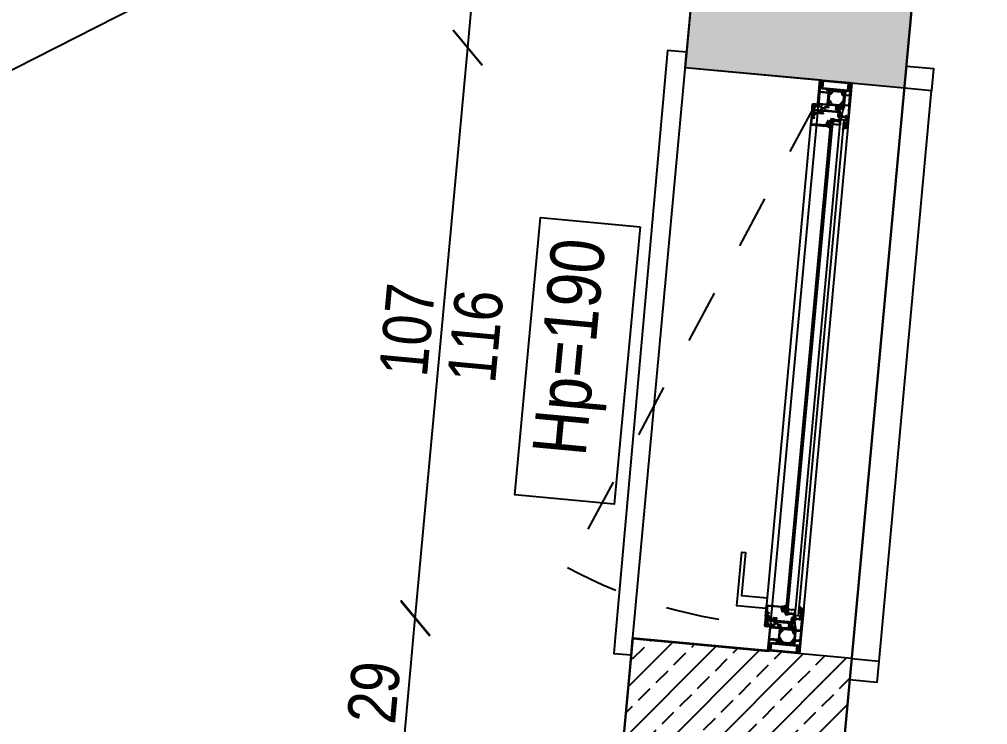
# Model space of a CAD drawing. Header units: metres. Extents: x 493 to 630, y -132 to -15.
# Drawn here: x 566.269 to 568.077, y -36.973 to -35.657 of the extents above; entities that cross this region are included whole.
import ezdxf

# ---------------------------------------------------------------- set-up
doc = ezdxf.new("R2010")
doc.units = ezdxf.units.M
doc.header["$MEASUREMENT"] = 0
doc.header["$PDMODE"] = 3
doc.linetypes.add('HIDDEN2', pattern=[0.1875, 0.125, -0.0625])
for name, color, linetype in [('a_caramida', 2, 'Continuous'), ('a_cote_50', 9, 'Continuous'), ('a_gipscarton', 41, 'Continuous'), ('a_pereti_hasuri', 253, 'Continuous'), ('a_punctat', 40, 'HIDDEN2'), ('a_sticla', 4, 'Continuous'), ('a_tamplarie_ferestre', 6, 'Continuous'), ('a_text', 7, 'Continuous'), ('a_vederi', 74, 'Continuous'), ('a_vederi subtiri', 124, 'Continuous')]:
    doc.layers.add(name, color=color, linetype=linetype)
doc.layers.add('a_suprafete', color=7, linetype='Continuous', plot=False)
doc.styles.get("Standard").update_dxf_attribs({"font": 'ARIALN.TTF'})
doc.dimstyles.new('50 cote', dxfattribs={"dimtxt": 0.09, "dimasz": 0.06, "dimexe": 0, "dimexo": 0, "dimgap": 0.018, "dimtad": 1, "dimdec": 1, "dimlfac": 100, "dimrnd": 0.5, "dimdsep": 46, "dimtxsty": 'Standard', "dimblk": 'OBLIQUE', "dimcen": 0.00045, "dimclrd": 256, "dimclrt": 4, "dimadec": 1, "dimazin": 0, "dimtfac": 1, "dimtdec": 1, "dimtix": 1, "dimtofl": 0, "dimtmove": 0, "dimatfit": 3, "dimldrblk": 'OBLIQUE', "dimfxl": 0, "dimtolj": 1, "dimtzin": 0, "dimarcsym": 0})
pattern_1 = [(45, (-4876.954644, 8292.469365), (-0.04419417382, 0.04419417382), []), (45, (-4876.91045, 8292.469365), (-0.04419417382, 0.04419417382), [0.03125, -0.015625])]

# ---------------------------------------------------------------- blocks, each defined once
blk = doc.blocks.new('_Oblique')
at = {"color": 0, "linetype": 'ByBlock', "lineweight": -2}
blk.add_line((-0.5, -0.5), (0.5, 0.5), dxfattribs=at)
blk = doc.blocks.new('*D893')
at = {"layer": 'a_cote_50', "lineweight": -2, "ltscale": 0.3}
blk.add_line((566.9817, -37.0637), (567.0083, -36.7746), dxfattribs=at)
at = {"layer": 'Defpoints', "color": 0, "ltscale": 0.3}
for p in [(567.0083, -36.7746), (567.4143, -36.812), (567.3877, -37.101)]:
    blk.add_point(p, dxfattribs=at)
at = {"layer": 'a_cote_50', "lineweight": -2, "ltscale": 0.3, "xscale": 0.06, "yscale": 0.06, "zscale": 0.06}
for p, rotation in [((567.0083, -36.7746), 84.74005196379207), ((566.9817, -37.0637), 264.7400519637921)]:
    blk.add_blockref('_Oblique', p, dxfattribs=dict(at, rotation=rotation))
at = {"layer": 'a_cote_50', "color": 4, "ltscale": 0.3, "insert": (566.9313, -36.9133), "char_height": 0.09, "attachment_point": 5, "rotation": 84.7401}
blk.add_mtext('\\A1;29', dxfattribs=at)
blk = doc.blocks.new('*D894')
at = {"layer": 'a_cote_50', "lineweight": -2, "ltscale": 0.3}
blk.add_line((567.0082, -36.7753), (567.1063, -35.7094), dxfattribs=at)
at = {"layer": 'Defpoints', "color": 0, "ltscale": 0.3}
for p in [(567.1063, -35.7094), (567.5123, -35.7468), (567.4128, -36.8125)]:
    blk.add_point(p, dxfattribs=at)
at = {"layer": 'a_cote_50', "lineweight": -2, "ltscale": 0.3, "xscale": 0.06, "yscale": 0.06, "zscale": 0.06}
for p, rotation in [((567.1063, -35.7094), 84.74005196379207), ((567.0082, -36.7753), 264.7400519637921)]:
    blk.add_blockref('_Oblique', p, dxfattribs=dict(at, rotation=rotation))
at = {"layer": 'a_cote_50', "color": 4, "ltscale": 0.3, "char_height": 0.09, "attachment_point": 5, "rotation": 84.7401}
for s, insert in [('\\A1;107', (566.9936, -36.2365)), ('\\A1;116', (567.121, -36.2482))]:
    blk.add_mtext(s, dxfattribs=dict(at, insert=insert))
blk = doc.blocks.new('*D895')
at = {"layer": 'a_cote_50', "lineweight": -2, "ltscale": 0.3}
blk.add_line((567.1063, -35.7094), (567.1677, -35.0424), dxfattribs=at)
at = {"layer": 'Defpoints', "color": 0, "ltscale": 0.3}
for p in [(567.1677, -35.0424), (567.5737, -35.0797), (567.5123, -35.7468)]:
    blk.add_point(p, dxfattribs=at)
at = {"layer": 'a_cote_50', "lineweight": -2, "ltscale": 0.3, "xscale": 0.06, "yscale": 0.06, "zscale": 0.06}
for p, rotation in [((567.1677, -35.0424), 84.74005196379207), ((567.1063, -35.7094), 264.7400519637921)]:
    blk.add_blockref('_Oblique', p, dxfattribs=dict(at, rotation=rotation))
at = {"layer": 'a_cote_50', "color": 4, "ltscale": 0.3, "insert": (567.0734, -35.37), "char_height": 0.09, "attachment_point": 5, "rotation": 84.7401}
blk.add_mtext('\\A1;67', dxfattribs=at)
blk = doc.blocks.new('*D896')
at = {"layer": 'a_cote_50', "lineweight": -2, "ltscale": 0.3}
blk.add_line((557.1562, -40.3779), (567.5737, -35.0797), dxfattribs=at)
at = {"layer": 'Defpoints', "color": 0, "ltscale": 0.3}
for p in [(567.5737, -35.0797), (567.5737, -35.0797), (557.1562, -40.3779)]:
    blk.add_point(p, dxfattribs=at)
at = {"layer": 'a_cote_50', "lineweight": -2, "ltscale": 0.3, "xscale": 0.06, "yscale": 0.06, "zscale": 0.06}
for p, rotation in [((567.5737, -35.0797), 26.95694537791415), ((557.1562, -40.3779), 206.9569453779142)]:
    blk.add_blockref('_Oblique', p, dxfattribs=dict(at, rotation=rotation))
at = {"layer": 'a_cote_50', "color": 4, "ltscale": 0.3, "insert": (562.336, -37.6718), "char_height": 0.09, "attachment_point": 5, "rotation": 26.9569}
blk.add_mtext('\\A1;1168.5', dxfattribs=at)
blk = doc.blocks.new('*D897')
at = {"layer": 'a_cote_50', "lineweight": -2, "ltscale": 0.3}
blk.add_line((566.8413, -39.8728), (558.8001, -33.252), dxfattribs=at)
at = {"layer": 'Defpoints', "color": 0, "ltscale": 0.3}
for p in [(558.8001, -33.252), (558.8001, -33.252), (566.8413, -39.8728)]:
    blk.add_point(p, dxfattribs=at)
at = {"layer": 'a_cote_50', "lineweight": -2, "ltscale": 0.3, "xscale": 0.06, "yscale": 0.06, "zscale": 0.06}
for p, rotation in [((558.8001, -33.252), 140.5333796663354), ((566.8413, -39.8728), 320.5333796663355)]:
    blk.add_blockref('_Oblique', p, dxfattribs=dict(at, rotation=rotation))
at = {"layer": 'a_cote_50', "color": 4, "ltscale": 0.3, "insert": (562.8613, -36.513), "char_height": 0.09, "attachment_point": 5, "rotation": 320.5334}
blk.add_mtext('\\A1;1041.5', dxfattribs=at)
blk = doc.blocks.new('nod mobil')
at = {"layer": 'a_tamplarie_ferestre'}
for p, q in [((-0.0193, 0.0683), (-0.0693, 0.0683)), ((-0.0458, 0.0495), (-0.0409, 0.0495)), ((-0.0458, 0.0475), (-0.0409, 0.0475)), ((-0.0513, 0.0175), (-0.0473, 0.0175))]:
    blk.add_line(p, q, dxfattribs=at)
at = {"layer": 'a_tamplarie_ferestre', "extrusion": (9.86076e-32, 1.5e-15, -1)}
for points in [[(0.103, 0.0683), (0.103, 0.0668)], [(0.103, 0.0683), (0.0693, 0.0683)], [(0.1025, 0.0663), (0.1015, 0.0663)], [(0.101, 0.0658), (0.101, 0.0648)], [(0.1005, 0.0643), (0.0995, 0.0643)], [(0.099, 0.0648), (0.099, 0.0655)], [(0.0983, 0.066), (0.0937, 0.0643)], [(0.0933, 0.0655), (0.0963, 0.0666)], [(0.093, 0.0648), (0.093, 0.0651)]]:
    blk.add_lwpolyline(points, dxfattribs=at)
at = {"layer": 'a_tamplarie_ferestre'}
for points in [[(-0.0876, 0.013), (-0.0876, 0.0637), (-0.103, 0.0637), (-0.103, 0.013)], [(-0.0891, 0.0145), (-0.0891, 0.062), (-0.1015, 0.062), (-0.1015, 0.0145)]]:
    blk.add_lwpolyline(points, close=True, dxfattribs=at)
at = {"layer": 'a_tamplarie_ferestre', "extrusion": (2e-16, -2.00063e-16, -1)}
for points in [[(0.081, 0.0665), (0.0963, 0.0666)], [(0.0868, 0.0558), (0.0868, 0.0573)], [(0.0868, 0.0529), (0.0868, 0.0548)], [(0.0866, 0.0551), (0.0866, 0.0556)], [(0.0863, 0.0578), (0.0805, 0.0578)], [(0.0852, 0.0557), (0.0852, 0.0529)], [(0.0852, 0.0553), (0.0852, 0.0529)], [(0.0808, 0.0558), (0.0851, 0.0558)], [(0.0812, 0.0558), (0.0847, 0.0558)], [(0.0826, 0.0507), (0.0805, 0.0543)], [(0.0817, 0.0522), (0.0803, 0.0546), (0.0803, 0.0553)], [(0.08, 0.0583), (0.08, 0.0655)], [(0.0786, 0.0662), (0.0786, 0.058)], [(0.0619, 0.0667), (0.0781, 0.0667)], [(0.0781, 0.0575), (0.0619, 0.0575)], [(0.068, 0.0558), (0.0768, 0.0558)], [(0.0645, 0.0553), (0.0645, 0.0546), (0.0631, 0.0522)], [(0.0622, 0.0507), (0.0643, 0.0543)], [(0.0597, 0.0558), (0.064, 0.0558)], [(0.0636, 0.0558), (0.0601, 0.0558)], [(0.0614, 0.058), (0.0614, 0.0662)], [(0.06, 0.0654), (0.06, 0.0582)], [(0.0596, 0.0529), (0.0596, 0.0557)], [(0.0596, 0.0553), (0.0596, 0.0529)], [(0.0595, 0.0577), (0.0585, 0.0577)], [(0.0582, 0.0556), (0.0582, 0.0551)], [(0.058, 0.0572), (0.058, 0.0558)], [(0.058, 0.0548), (0.058, 0.0529)], [(0.0868, 0.0521), (0.0868, 0.032)], [(0.0855, 0.0526), (0.0865, 0.0526)], [(0.0855, 0.0526), (0.0863, 0.0526)], [(0.0846, 0.0354), (0.0846, 0.0487)], [(0.0841, 0.0496), (0.0832, 0.0501)], [(0.0607, 0.0496), (0.0616, 0.0501)], [(0.0602, 0.0354), (0.0602, 0.0487)], [(0.0583, 0.0526), (0.0593, 0.0526)], [(0.0593, 0.0526), (0.0585, 0.0526)], [(0.058, 0.0521), (0.058, 0.0511), (0.0537, 0.0511)], [(0.058, 0.0486), (0.058, 0.0456)], [(0.0537, 0.0431), (0.058, 0.0431), (0.058, 0.032)], [(0.0539, 0.0488), (0.0547, 0.0486), (0.0547, 0.0496), (0.057, 0.0496)], [(0.057, 0.0446), (0.0547, 0.0446), (0.0547, 0.0456), (0.0539, 0.0454)], [(0.0532, 0.0506), (0.0532, 0.0498)], [(0.0532, 0.0445), (0.0532, 0.0436)], [(0.0868, 0.0293), (0.0868, 0.0312)], [(0.0868, 0.0238), (0.0868, 0.0283)], [(0.0866, 0.0286), (0.0866, 0.0291)], [(0.0865, 0.0315), (0.0855, 0.0315)], [(0.0863, 0.0315), (0.0855, 0.0315)], [(0.0853, 0.0253), (0.0853, 0.0228), (0.0858, 0.0228)], [(0.0852, 0.0312), (0.0852, 0.0284)], [(0.0852, 0.0312), (0.0852, 0.0288)], [(0.0851, 0.0283), (0.0808, 0.0283)], [(0.0847, 0.0283), (0.0812, 0.0283)], [(0.083, 0.0263), (0.0843, 0.0263)], [(0.0832, 0.0341), (0.0841, 0.0346)], [(0.0805, 0.0299), (0.0826, 0.0335)], [(0.082, 0.0183), (0.082, 0.0253)], [(0.0803, 0.0288), (0.0803, 0.0295), (0.0817, 0.0319)], [(0.0805, 0.0261), (0.0805, 0.0104)], [(0.06, 0.0266), (0.08, 0.0266)], [(0.0768, 0.0283), (0.068, 0.0283)], [(0.0631, 0.0319), (0.0645, 0.0295), (0.0645, 0.0288)], [(0.0643, 0.0299), (0.0622, 0.0335)], [(0.064, 0.0283), (0.0597, 0.0283)], [(0.0601, 0.0283), (0.0636, 0.0283)], [(0.0633, 0.0321), (0.0632, 0.0321)], [(0.0616, 0.0341), (0.0607, 0.0346)], [(0.0596, 0.0284), (0.0596, 0.0312)], [(0.0596, 0.0312), (0.0596, 0.0288)], [(0.0595, 0.0104), (0.0595, 0.0261)], [(0.0593, 0.0315), (0.0583, 0.0315)], [(0.0585, 0.0315), (0.0593, 0.0315)], [(0.0582, 0.0291), (0.0582, 0.0286)], [(0.058, 0.0312), (0.058, 0.0293)], [(0.058, 0.0253), (0.058, 0.0183)], [(0.0577, 0.028), (0.0547, 0.028), (0.0547, 0.0288), (0.0537, 0.0288)], [(0.0557, 0.0263), (0.057, 0.0263)], [(0.0542, 0.0228), (0.0547, 0.0228), (0.0547, 0.0253)], [(0.0532, 0.0283), (0.0532, 0.0238)], [(0.103, 0.0083), (0.103, 0.0117), (0.1019, 0.0128), (0.1013, 0.0128), (0.1013, 0.011)], [(0.0547, 0.0113), (0.0547, 0.0128), (0.0541, 0.0128), (0.053, 0.0117), (0.053, 0.0083), (0.103, 0.0083)], [(0.1003, 0.01), (0.083, 0.01)], [(0.082, 0.011), (0.082, 0.0173)], [(0.08, 0.0099), (0.06, 0.0099)], [(0.0582, 0.0037), (0.0576, 0.007)], [(0.058, 0.0173), (0.058, 0.0113)], [(0.0558, 0.0031), (0.0577, 0.0031)], [(0.0571, 0.0056), (0.0573, 0.0044)], [(0.0571, 0.0042), (0.0557, 0.0042)], [(0.057, 0.0103), (0.0557, 0.0103)], [(0.0529, 0.0042), (0.057, 0.0057)], [(0.0568, 0.0065), (0.0517, 0.0048)], [(0.0558, 0.0004), (0.0567, 0.0012)], [(0.0566, 0.0015), (0.0558, 0.0017)], [(0.0557, 0.0019), (0.0557, 0.003)], [(0.0552, 0.0037), (0.0552, 0.0032)], [(0.0552, 0.002), (0.0552, 0.0012)], [(0.0527, 0.0002), (0.0552, 0.0002)], [(0.0551, 0.0031), (0.0529, 0.0031)], [(0.055, 0.001), (0.053, 0.001)], [(0.0532, 0.0024), (0.0548, 0.0024)], [(0.0528, 0.0032), (0.0528, 0.004)], [(0.0528, 0.0012), (0.0528, 0.002)], [(0.0523, 0.003), (0.0523, 0.0019)], [(0.0513, 0.0031), (0.0521, 0.0031)], [(0.0521, 0.0017), (0.0513, 0.0016)], [(0.0513, 0.0012), (0.052, 0.0005)], [(0.051, 0.0038), (0.051, 0.0034)]]:
    blk.add_lwpolyline(points, dxfattribs=at)
at = {"layer": 'a_tamplarie_ferestre', "extrusion": (2e-16, -4.00063e-16, -1)}
for points in [[(0.0588, 0.0667), (0.0495, 0.0667)], [(0.0575, 0.0551), (0.0575, 0.0566)], [(0.0537, 0.0537), (0.0571, 0.0546)], [(0.0568, 0.0571), (0.043, 0.054)], [(0.0495, 0.0667), (0.0408, 0.0667), (0.0279, 0.0667)], [(0.0412, 0.0637), (0.0412, 0.0633)], [(0.0412, 0.0559), (0.0412, 0.0552)], [(0.0338, 0.0642), (0.0407, 0.0642)], [(0.0407, 0.0628), (0.0399, 0.0628)], [(0.0399, 0.0564), (0.0407, 0.0564)], [(0.0407, 0.0547), (0.0404, 0.0547)], [(0.0402, 0.0544), (0.0402, 0.054)], [(0.0394, 0.0623), (0.0394, 0.0569)], [(0.0388, 0.0518), (0.0388, 0.0546)], [(0.0387, 0.0547), (0.0344, 0.0547)], [(0.0382, 0.0547), (0.0382, 0.0623)], [(0.0377, 0.0628), (0.0334, 0.0628)], [(0.0333, 0.0667), (0.0333, 0.0647)], [(0.0319, 0.0643), (0.0319, 0.0667)], [(0.0289, 0.064), (0.0289, 0.0638)], [(0.0279, 0.0645), (0.0284, 0.0645)], [(0.0284, 0.0633), (0.0256, 0.0633)], [(0.0274, 0.0662), (0.0274, 0.065)], [(0.0251, 0.0638), (0.0251, 0.0643), (0.0261, 0.0643), (0.0261, 0.066)], [(0.0251, 0.067), (0.0211, 0.067)], [(0.0201, 0.066), (0.0201, 0.0643), (0.0211, 0.0643), (0.0211, 0.0638)], [(0.0206, 0.0633), (0.0193, 0.0633)], [(0.0188, 0.0638), (0.0188, 0.0678)], [(0.0572, 0.0478), (0.0556, 0.0492)], [(0.0556, 0.0449), (0.0572, 0.0463)], [(0.0558, 0.0479), (0.0564, 0.0473)], [(0.0564, 0.0468), (0.0558, 0.0462)], [(0.0533, 0.0478), (0.0554, 0.048)], [(0.0554, 0.046), (0.0533, 0.0462)], [(0.0551, 0.0491), (0.0549, 0.0484), (0.053, 0.0484)], [(0.053, 0.0456), (0.0549, 0.0456), (0.0551, 0.045)], [(0.0525, 0.0491), (0.053, 0.0504), (0.053, 0.0527)], [(0.053, 0.043), (0.053, 0.0444), (0.0526, 0.0448)], [(0.0521, 0.043), (0.053, 0.043)], [(0.0502, 0.0463), (0.0506, 0.0443)], [(0.0495, 0.0507), (0.0499, 0.0479)], [(0.0484, 0.0507), (0.0449, 0.0516), (0.0432, 0.052)], [(0.0458, 0.0495), (0.0483, 0.0495)], [(0.0483, 0.0475), (0.048, 0.0475)], [(0.048, 0.0247), (0.048, 0.0475)], [(0.043, 0.0504), (0.0462, 0.0496)], [(0.0458, 0.0495), (0.0458, 0.0213)], [(0.0419, 0.053), (0.0419, 0.0519)], [(0.0404, 0.0537), (0.0404, 0.0518)], [(0.0404, 0.051), (0.0404, 0.05)], [(0.0401, 0.0515), (0.0391, 0.0515)], [(0.0376, 0.0485), (0.0366, 0.049)], [(0.0363, 0.0494), (0.0341, 0.0532)], [(0.0339, 0.0542), (0.0339, 0.0535), (0.0352, 0.0511)], [(0.051, 0.0211), (0.0523, 0.0187), (0.0523, 0.018)], [(0.0521, 0.0191), (0.05, 0.0228)], [(0.0521, 0.019), (0.05, 0.0227)], [(0.0495, 0.0232), (0.0486, 0.0238)], [(0.0494, 0.0234), (0.0485, 0.0239)], [(0.0473, 0.0207), (0.0473, 0.0207)], [(0.0473, 0.0008), (0.0473, 0.0205)], [(0.0471, 0.0208), (0.0461, 0.0208)], [(0.0463, 0.0208), (0.0471, 0.0208)], [(0.0458, 0.0205), (0.0458, 0.0186)], [(0.0453, 0.0181), (0.043, 0.0181)], [(0.0425, 0.0186), (0.0425, 0.0196)], [(0.042, 0.0201), (0.0415, 0.0201)], [(0.041, 0.0196), (0.041, 0.0141)], [(0.0473, 0.0158), (0.058, 0.0158)], [(0.058, -0.0002), (0.058, 0.0028), (0.056, 0.0028)], [(0.0425, 0.0011), (0.0425, 0.0031), (0.0419, 0.0031), (0.0408, 0.002), (0.0408, -0.0014), (0.0574, -0.0014)], [(0.0555, 0.0023), (0.0555, 0.0018), (0.0565, 0.0018), (0.0565, 0.0008)], [(0.0505, 0.0008), (0.0505, 0.0018), (0.0515, 0.0018), (0.0515, 0.0023)], [(0.051, 0.0028), (0.0482, 0.0028)], [(0.049, 0.0013), (0.049, 0.0008)], [(0.0482, 0.0018), (0.0485, 0.0018)], [(0.0458, 0.0156), (0.0458, 0.0086)], [(0.0458, 0.0076), (0.0458, 0.0011)], [(0.0435, 0.0166), (0.0448, 0.0166)], [(0.0448, 0.0001), (0.0435, 0.0001)], [(0.042, 0.0131), (0.0425, 0.0131), (0.0425, 0.0156)], [(0.0555, -0.0002), (0.0515, -0.0002)]]:
    blk.add_lwpolyline(points, dxfattribs=at)
at = {"layer": 'a_tamplarie_ferestre', "extrusion": (2e-16, -3.00063e-16, -1)}
for points in [[(0.0273, 0.0597), (0.0279, 0.0607), (0.0279, 0.0627)], [(0.0276, 0.063), (0.0255, 0.063)], [(0.0263, 0.0604), (0.0266, 0.0598)], [(0.0253, 0.0598), (0.0256, 0.0604)], [(0.0252, 0.0651), (0.0241, 0.0662)], [(0.0243, 0.0604), (0.0246, 0.0598)], [(0.0245, 0.063), (0.0245, 0.0643)], [(0.0238, 0.0663), (0.0221, 0.0663)], [(0.0237, 0.0646), (0.0237, 0.0627)], [(0.0233, 0.0598), (0.0236, 0.0604)], [(0.0226, 0.0651), (0.0232, 0.0651)], [(0.0232, 0.0622), (0.0226, 0.0622)], [(0.0223, 0.0604), (0.0226, 0.0598)], [(0.0221, 0.0627), (0.0221, 0.0646)], [(0.0218, 0.0662), (0.0207, 0.0651)], [(0.0213, 0.0598), (0.0216, 0.0604)], [(0.0213, 0.0643), (0.0213, 0.063)], [(0.0205, 0.0606), (0.0205, 0.0599)], [(0.0203, 0.063), (0.0184, 0.063), (0.0184, 0.0639)], [(0.0191, 0.0603), (0.0197, 0.0609)], [(0.018, 0.0635), (0.018, 0.0625)], [(0.0149, 0.0595), (0.0173, 0.0595)], [(0.016, 0.0605), (0.0149, 0.0604)]]:
    blk.add_lwpolyline(points, dxfattribs=at)
at = {"layer": 'a_tamplarie_ferestre', "extrusion": (4e-16, -6.00063e-16, -1)}
for points in [[(0.0285, 0.0301), (0.0285, 0.0298)], [(0.0282, 0.0293), (0.0222, 0.0272)], [(0.0232, 0.0289), (0.0278, 0.0306)], [(0.0225, 0.0301), (0.0225, 0.0294)], [(0.021, 0.0306), (0.022, 0.0306)], [(0.022, 0.0271), (0.0205, 0.0271)], [(0.0205, 0.0291), (0.0205, 0.0301)], [(0.019, 0.0286), (0.02, 0.0286)], [(0.02, 0.0266), (0.02, 0.0017)], [(0.0185, -0.0009), (0.0185, 0.0281)], [(0.0445, 0.012), (0.0445, 0.0087)], [(0.0443, 0.0087), (0.044, 0.0091)], [(0.0441, 0.0139), (0.0441, 0.0127)], [(0.0437, 0.0091), (0.0407, 0.0061)], [(0.0436, 0.0117), (0.0436, 0.0139)], [(0.0374, 0.0046), (0.043, 0.0103)], [(0.0427, 0.0047), (0.0427, 0.0037)], [(0.0426, 0.0036), (0.0397, 0.0039)], [(0.041, 0.0053), (0.0422, 0.0052)], [(0.0387, 0.0026), (0.0394, 0)], [(0.0375, 0.0013), (0.037, 0.0032)], [(0.0335, 0.0006), (0.037, 0.0006)], [(0.0332, 0.0042), (0.0336, 0.0035), (0.033, 0.0035), (0.033, 0.0011)], [(0.0317, 0.0011), (0.0317, 0.0039)], [(0.0216, 0.0002), (0.0312, 0.0006)], [(0.0399, -0.0004), (0.04, -0.0004), (0.04, -0.0014), (0.019, -0.0014)]]:
    blk.add_lwpolyline(points, dxfattribs=at)
at = {"layer": 'a_tamplarie_ferestre'}
for points in [[(-0.0271, 0.0338), (-0.025, 0.0322)], [(-0.025, 0.0322), (-0.0271, 0.0338)], [(-0.0244, 0.032), (-0.0203, 0.032)], [(-0.0203, 0.032), (-0.0244, 0.032)], [(-0.0235, 0.0295), (-0.0238, 0.0295)], [(-0.0229, 0.0307), (-0.0232, 0.0297)], [(-0.0204, 0.0309), (-0.0226, 0.0309)], [(-0.0202, 0.0297), (-0.0201, 0.0306)], [(-0.0186, 0.0291), (-0.02, 0.0294)], [(-0.0193, 0.0356), (-0.0173, 0.0356)], [(-0.0178, 0.0312), (-0.0182, 0.0293)], [(-0.0173, 0.0351), (-0.0172, 0.0356)], [(-0.0172, 0.0356), (-0.0173, 0.0351)]]:
    blk.add_lwpolyline(points, dxfattribs=at)
for centre, radius, start, end in [((-0.1025, 0.0668), 0.0005, 180.0009, 269.9988), ((-0.1005, 0.0648), 0.0005, 180.0005, 269.9993), ((-0.0995, 0.0648), 0.0005, 270.0009, 359.9991), ((-0.0935, 0.0648), 0.0005, 249.9886, 0), ((-0.0935, 0.0651), 0.0005, 0, 69.9897), ((-0.0869, 0.0556), 0.000279, 358.8354, 73.5801), ((-0.0869, 0.0551), 0.000279, 286.4246, 1.1629), ((-0.0851, 0.0557), 0.00012, 90, 180), ((-0.0847, 0.0553), 0.0005, 89.9997, 180.0003), ((-0.0813, 0.0548), 0.001, 327.273, 81.8184), ((-0.081, 0.0655), 0.001, 0.0011, 89.9989), ((-0.0808, 0.0553), 0.0005, 0, 90), ((-0.0805, 0.0583), 0.0005, 269.9996, 0.0004), ((-0.0781, 0.0662), 0.0005, 90, 180), ((-0.0781, 0.058), 0.0005, 180, 270), ((-0.0768, 0.0553), 0.0005, 90, 162.253), ((-0.068, 0.0553), 0.0005, 17.747, 90), ((-0.064, 0.0553), 0.0005, 90, 180), ((-0.0619, 0.0662), 0.0005, 0, 90), ((-0.0619, 0.058), 0.0005, 270, 0), ((-0.0584, 0.0652), 0.00159, 103.7918, 171.7779), ((-0.0595, 0.0582), 0.0005, 180, 270), ((-0.0597, 0.0557), 0.00012, 0, 90), ((-0.0579, 0.0556), 0.000279, 106.4199, 181.1646), ((-0.0579, 0.0551), 0.000279, 178.8371, 253.5754), ((-0.0407, 0.0637), 0.0005, 90, 180), ((-0.0407, 0.0633), 0.0005, 180, 270), ((-0.0407, 0.0559), 0.0005, 90.0131, 179.9869), ((-0.0407, 0.0552), 0.0005, 180, 270), ((-0.0349, 0.0537), 0.001, 330.0001, 90), ((-0.0334, 0.0643), 0.0015, 270, 360), ((-0.0284, 0.064), 0.0005, 90, 180), ((-0.0284, 0.0638), 0.0005, 180, 270), ((-0.0259, 0.0603), 0.0004, 20.9654, 159.0346), ((-0.0256, 0.0638), 0.0005, 270, 0), ((-0.025, 0.063), 0.0005, 180.0566, 359.9434), ((-0.0248, 0.0643), 0.0003, 0, 99.738), ((-0.0239, 0.0603), 0.0004, 20.9654, 159.0346), ((-0.0232, 0.0646), 0.0005, 90.0196, 179.9804), ((-0.0232, 0.0627), 0.0005, 179.9997, 270.0003), ((-0.0226, 0.0646), 0.0005, 0.0205, 89.9795), ((-0.0226, 0.0627), 0.0005, 270.0163, 359.9837), ((-0.0219, 0.0603), 0.0004, 20.9654, 159.0346), ((-0.021, 0.0643), 0.0003, 80.2604, 180), ((-0.0208, 0.063), 0.0005, 180.0566, 359.9434), ((-0.0206, 0.0638), 0.0005, 180, 270), ((-0.02, 0.0606), 0.0005, 42.0379, 179.9422), ((-0.0193, 0.0678), 0.0005, 0, 90), ((-0.0193, 0.0638), 0.0005, 270, 0), ((-0.0157, 0.0627), 0.00225, 184.5989, 263.2783), ((-0.0863, 0.0521), 0.0005, 89.9997, 180.0003), ((-0.0839, 0.0514), 0.0015, 297.9943, 330), ((-0.0612, 0.0487), 0.001, 0.0025, 60.6961), ((-0.0593, 0.0529), 0.0003, 180.0025, 270.0025), ((-0.057, 0.0486), 0.001, 89.9981, 180.0015), ((-0.057, 0.0456), 0.001, 180.0067, 269.9937), ((-0.0562, 0.047), 0.000348, 134.7272, 225.2728), ((-0.0555, 0.0475), 0.0005, 84.8936, 135.0494), ((-0.0555, 0.0465), 0.0005, 224.9506, 275.1059), ((-0.054, 0.0527), 0.001, 0.0008, 74.9983), ((-0.0533, 0.047), 0.0008, 270, 90), ((-0.053, 0.0489), 0.0005, 269.9991, 22.5011), ((-0.053, 0.0451), 0.0005, 314.9997, 90.0007), ((-0.0495, 0.047), 0.000971, 114.0059, 225.9941), ((-0.0485, 0.0505), 0.001, 75.0011, 169.9977), ((-0.0483, 0.0485), 0.001, 90, 270), ((-0.0432, 0.0524), 0.000372, 278.7538, 96.3352), ((-0.0405, 0.052), 0.00452, 264.999, 309.1968), ((-0.0401, 0.0518), 0.0003, 180, 270), ((-0.0399, 0.051), 0.0005, 90, 180.0027), ((-0.0391, 0.0518), 0.0003, 270, 0), ((-0.0371, 0.0499), 0.001, 298.2866, 330.0001), ((-0.0863, 0.032), 0.0005, 179.9997, 270.0003), ((-0.0869, 0.0291), 0.000279, 358.8371, 73.5754), ((-0.0869, 0.0286), 0.000279, 286.4199, 1.1646), ((-0.0843, 0.0253), 0.001, 90.0012, 179.9989), ((-0.0847, 0.0288), 0.000505, 180.567, 270.5676), ((-0.0851, 0.0284), 0.00012, 180, 270.0001), ((-0.0839, 0.0328), 0.0015, 30, 62.0057), ((-0.083, 0.0253), 0.001, 359.9982, 90.0018), ((-0.0825, 0.0178), 0.000725, 316.3959, 43.6041), ((-0.0813, 0.0293), 0.001, 278.1816, 32.727), ((-0.0808, 0.0288), 0.0005, 269.9985, 0.0006), ((-0.08, 0.0261), 0.0005, 90.0003, 179.9997), ((-0.0768, 0.0288), 0.0005, 196.9544, 270), ((-0.068, 0.0288), 0.0005, 270, 342.7104), ((-0.064, 0.0288), 0.0005, 179.9994, 270.0015), ((-0.0612, 0.0354), 0.001, 299.3088, 0.0025), ((-0.06, 0.0261), 0.0005, 0.0003, 89.9997), ((-0.0597, 0.0284), 0.00012, 269.9999, 0), ((-0.0593, 0.0312), 0.0003, 90.0025, 180.0025), ((-0.0579, 0.0291), 0.000279, 106.4246, 181.1629), ((-0.0579, 0.0286), 0.000279, 178.8354, 253.5801), ((-0.0575, 0.0178), 0.000725, 136.3884, 223.6116), ((-0.0577, 0.0283), 0.0003, 180.0256, 269.9709), ((-0.057, 0.0253), 0.001, 90.0034, 179.9966), ((-0.0557, 0.0253), 0.001, 0.005, 89.995), ((-0.049, 0.0247), 0.001, 299.3064, 0), ((-0.0453, 0.0186), 0.0005, 180.0108, 269.9892), ((-0.043, 0.0186), 0.0005, 270.004, 359.9956), ((-0.0307, 0.0289), 0.0061, 53.6968, 86.6025), ((-0.0372, 0.0196), 0.0163, 43.5511, 63.2606), ((-0.028, 0.0301), 0.0005, 69.9886, 180), ((-0.028, 0.0298), 0.0005, 180, 249.9897), ((-0.0244, 0.033), 0.001, 232.9845, 270), ((-0.0237, 0.0332), 0.000476, 218.5685, 342.0839), ((-0.0226, 0.0306), 0.0003, 90, 160.0002), ((-0.022, 0.0301), 0.0005, 90.0009, 179.9991), ((-0.022, 0.0276), 0.0005, 249.9897, 270), ((-0.021, 0.0301), 0.0005, 0.0005, 89.9993), ((-0.0204, 0.0306), 0.0003, 352.7923, 90), ((-0.0203, 0.033), 0.001, 270, 338.6035), ((-0.0159, 0.0307), 0.004, 117.7203, 150.6713), ((-0.019, 0.0281), 0.0005, 0.0009, 89.9988), ((-0.0183, 0.0351), 0.001, 297.7203, 357.275), ((-0.0128, 0.0301), 0.00508, 136.4413, 167.1481), ((-0.1003, 0.011), 0.001, 180.0032, 269.9967), ((-0.083, 0.011), 0.001, 270.0003, 359.9997), ((-0.08, 0.0104), 0.0005, 180.0003, 269.9997), ((-0.06, 0.0104), 0.0005, 270.0003, 359.9997), ((-0.057, 0.0113), 0.001, 180.0027, 269.9969), ((-0.0571, 0.0044), 0.0002, 178.1351, 270.001), ((-0.057, 0.0056), 0.0001, 69.6878, 169.6777), ((-0.0562, 0.0066), 0.000686, 53.8588, 179.5157), ((-0.0567, 0.0066), 0.00015, 172.504, 250.9838), ((-0.0555, 0.0008), 0.001, 179.9939, 270.0061), ((-0.0558, 0.003), 0.00015, 359.9961, 90.0039), ((-0.0559, 0.0019), 0.0002, 285.0029, 359.9972), ((-0.0557, 0.0113), 0.001, 270.005, 359.9946), ((-0.0551, 0.0032), 0.0001, 179.9919, 270.0087), ((-0.0548, 0.002), 0.0004, 89.9996, 180.001), ((-0.055, 0.0012), 0.0002, 179.9998, 270.0002), ((-0.0532, 0.002), 0.0004, 0.0013, 89.998), ((-0.053, 0.0012), 0.0002, 269.9987, 0.0005), ((-0.053, 0.004), 0.0002, 0.0024, 74.3114), ((-0.0529, 0.0032), 0.0001, 270.0015, 359.9985), ((-0.0521, 0.003), 0.00015, 89.9951, 180.0049), ((-0.0521, 0.0019), 0.0002, 180.0026, 254.9977), ((-0.0515, 0.0008), 0.001, 269.993, 0.0053), ((-0.0485, 0.0013), 0.0005, 90.0143, 179.9857), ((-0.0485, 0.0008), 0.0005, 179.9847, 270.0118), ((-0.0453, 0.0081), 0.000725, 136.3959, 223.6041), ((-0.0448, 0.0156), 0.001, 90.011, 179.9907), ((-0.0448, 0.0011), 0.001, 179.9946, 270.0071), ((-0.0442, 0.012), 0.000319, 120.7538, 181.0363), ((-0.0444, 0.0087), 0.0001, 180, 317.856), ((-0.0438, 0.0139), 0.00025, 356.4446, 183.5554), ((-0.0435, 0.0156), 0.001, 0.0097, 89.9903), ((-0.0435, 0.0011), 0.001, 269.991, 0.009), ((-0.0422, 0.0047), 0.0005, 94.9998, 179.9998), ((-0.0426, 0.0037), 0.0001, 180, 275.0534), ((-0.0384, 0.0036), 0.0015, 345.0002, 45.0008), ((-0.0325, 0.0038), 0.000809, 8.8194, 154.9031), ((-0.0399, 0.0001), 0.000477, 267.8307, 347.1724), ((-0.019, -0.0009), 0.0005, 270.0003, 359.9998)]:
    blk.add_arc(centre, radius, start, end, dxfattribs=at)
at = {"layer": 'a_tamplarie_ferestre', "extrusion": (9.86076e-32, 1.5e-15, -1)}
for centre, start, end in [((0.1015, 0.0658), 89.9998, 180.0002), ((0.0985, 0.0655), 0.0428, 109.9384)]:
    blk.add_arc(centre, 0.0005, start, end, dxfattribs=at)
at = {"layer": 'a_tamplarie_ferestre', "extrusion": (2e-16, -2.00063e-16, -1)}
for centre, radius, start, end in [((0.0863, 0.0573), 0.0005, 359.9984, 90.0016), ((0.082, 0.057), 0.005, 197.747, 264.3774), ((0.0628, 0.057), 0.005, 275.6226, 342.253), ((0.0634, 0.0548), 0.001, 327.2705, 81.8159), ((0.0601, 0.0553), 0.0005, 89.9972, 179.9978), ((0.0585, 0.0572), 0.0005, 90, 180), ((0.0865, 0.0529), 0.0003, 270, 0), ((0.0855, 0.0529), 0.0003, 180, 270), ((0.0855, 0.0529), 0.0003, 180, 270), ((0.0836, 0.0487), 0.001, 0, 60.0001), ((0.0816, 0.0522), 0.000138, 264.3774, 30), ((0.0632, 0.0522), 0.000138, 150, 275.6226), ((0.0609, 0.0514), 0.0015, 297.9918, 329.9975), ((0.0593, 0.0529), 0.0003, 270, 0), ((0.0585, 0.0521), 0.0005, 89.9975, 179.9975), ((0.0583, 0.0529), 0.0003, 180, 270), ((0.0542, 0.0498), 0.001, 180.0452, 254.9372), ((0.0542, 0.0445), 0.001, 105.0511, 179.9648), ((0.0537, 0.0506), 0.0005, 90.0025, 179.9966), ((0.0537, 0.0436), 0.0005, 180.0026, 269.9983), ((0.0865, 0.0312), 0.0003, 0, 90), ((0.0858, 0.0238), 0.001, 270.002, 359.998), ((0.0855, 0.0312), 0.0003, 90, 180), ((0.0855, 0.0312), 0.0003, 90, 180), ((0.0836, 0.0354), 0.001, 299.9999, 360), ((0.0816, 0.032), 0.000137, 330.0001, 94.3397), ((0.0819, 0.0273), 0.00488, 94.3397, 163.0456), ((0.0629, 0.0272), 0.00492, 17.2896, 85.2632), ((0.0634, 0.0293), 0.001, 278.1791, 32.7245), ((0.0632, 0.032), 0.000139, 93.3868, 204.0603), ((0.0609, 0.0328), 0.0015, 29.9975, 62.0033), ((0.0601, 0.0288), 0.0005, 179.9972, 269.9978), ((0.0593, 0.0312), 0.0003, 0, 90), ((0.0585, 0.032), 0.0005, 179.9975, 269.9975), ((0.0583, 0.0312), 0.0003, 90, 180), ((0.0542, 0.0238), 0.001, 180.005, 269.995), ((0.0537, 0.0283), 0.0005, 89.9965, 180.0026), ((0.0577, 0.0036), 0.0005, 269.9998, 9.9336), ((0.0562, 0.0066), 0.0015, 15.7069, 125.0876), ((0.0566, 0.0013), 0.0002, 310.0023, 74.9985), ((0.0556, 0.0075), 0.0004, 125.088, 305.088), ((0.0552, 0.0012), 0.001, 270, 307.8278), ((0.0557, 0.0037), 0.000498, 89.7452, 180.1926), ((0.0527, 0.0012), 0.001, 226.8814, 270), ((0.052, 0.0038), 0.001, 104.959, 180.0005), ((0.0513, 0.0034), 0.0003, 180.004, 269.9968), ((0.0514, 0.0014), 0.0002, 104.9898, 225.0075)]:
    blk.add_arc(centre, radius, start, end, dxfattribs=at)
at = {"layer": 'a_tamplarie_ferestre', "extrusion": (2e-16, -4.00063e-16, -1)}
for centre, radius, start, end in [((0.057, 0.0566), 0.0005, 0.0019, 112.4977), ((0.057, 0.0551), 0.0005, 284.9999, 0), ((0.0404, 0.0544), 0.000279, 106.4199, 181.1646), ((0.0399, 0.0623), 0.0005, 90, 180), ((0.0399, 0.0569), 0.0005, 179.9714, 270.0286), ((0.0387, 0.0546), 0.00012, 0, 90), ((0.0377, 0.0623), 0.0005, 359.9737, 90.0193), ((0.0344, 0.0542), 0.0005, 90, 180), ((0.0338, 0.0647), 0.0005, 180, 270), ((0.0279, 0.0662), 0.0005, 90, 180), ((0.0279, 0.065), 0.0005, 180, 270), ((0.0251, 0.066), 0.001, 0, 90), ((0.0211, 0.066), 0.001, 90, 180), ((0.0565, 0.047), 0.001, 310.9097, 49.0903), ((0.0554, 0.049), 0.0003, 48.3541, 164.9994), ((0.0554, 0.0451), 0.0003, 195.0097, 311.6393), ((0.0521, 0.0445), 0.0015, 190.0009, 269.9989), ((0.0483, 0.0504), 0.0003, 304.8295, 67.5001), ((0.0467, 0.0526), 0.003, 260.6566, 304.8295), ((0.0481, 0.0614), 0.00989, 240.6425, 270.5846), ((0.0434, 0.0526), 0.0015, 102.5014, 162.4995), ((0.0434, 0.0518), 0.0015, 177.5003, 257.4998), ((0.0409, 0.05), 0.0005, 179.9973, 270), ((0.0404, 0.054), 0.000279, 178.8371, 253.5754), ((0.0513, 0.0185), 0.001, 270, 30), ((0.0511, 0.0212), 0.000138, 115.1578, 210), ((0.0487, 0.0221), 0.0015, 30, 60.6936), ((0.0487, 0.0219), 0.0015, 30, 60.6936), ((0.0463, 0.0213), 0.0005, 180, 270), ((0.0461, 0.0205), 0.0003, 90, 180), ((0.042, 0.0196), 0.0005, 0.0026, 89.9974), ((0.0415, 0.0196), 0.0005, 89.9968, 180.001), ((0.056, 0.0023), 0.0005, 90.0151, 179.9884), ((0.051, 0.0023), 0.0005, 0.0131, 89.9869), ((0.0482, 0.0023), 0.0005, 90, 270), ((0.042, 0.0141), 0.001, 179.9847, 270.0118), ((0.0565, -0.0002), 0.0015, 306.8437, 0.0038)]:
    blk.add_arc(centre, radius, start, end, dxfattribs=at)
at = {"layer": 'a_tamplarie_ferestre', "extrusion": (2e-16, -3.00063e-16, -1)}
for centre, radius, start, end in [((0.0276, 0.0627), 0.000299, 359.7696, 90.2304), ((0.0269, 0.0599), 0.0004, 200.9654, 326.8252), ((0.0249, 0.0649), 0.0003, 260.262, 44.8887), ((0.0249, 0.0599), 0.0004, 200.9654, 339.0346), ((0.0238, 0.0658), 0.0005, 45.0001, 90), ((0.0229, 0.0599), 0.0004, 200.9654, 339.0346), ((0.0221, 0.0658), 0.0005, 90, 134.9999), ((0.0209, 0.0599), 0.0004, 180, 339.0346), ((0.0209, 0.0649), 0.0003, 135.1096, 279.7396), ((0.0173, 0.0619), 0.0024, 270, 317.3265), ((0.0184, 0.0635), 0.000399, 89.9047, 180.0953), ((0.0149, 0.0599), 0.000426, 89.1272, 269.7963)]:
    blk.add_arc(centre, radius, start, end, dxfattribs=at)
at = {"layer": 'a_tamplarie_ferestre', "extrusion": (-2e-16, -4.00063e-16, -1)}
blk.add_arc((0.0471, 0.0206), 0.000205, 330.9317, 101.6099, dxfattribs=at)
at = {"layer": 'a_tamplarie_ferestre', "extrusion": (3.62955e-27, -6.27398e-20, -1)}
for centre, radius, start, end in [((0.0296, 0.0349), 0.000698, 286.9412, 6.4525), ((0.0296, 0.0349), 0.000698, 6.4525, 90.3975), ((0.0307, 0.0289), 0.0061, 93.3975, 126.3032), ((0.0296, 0.0286), 0.00699, 89.6674, 141.4315), ((0.0145, 0.0413), 0.015, 309.0082, 316.2281), ((0.0244, 0.033), 0.001, 270, 307.0155), ((0.0238, 0.0298), 0.0003, 270, 309.0082), ((0.0235, 0.0298), 0.0003, 199.9874, 270), ((0.0195, 0.0314), 0.00413, 24.1165, 83.6431), ((0.0203, 0.033), 0.001, 201.3965, 270), ((0.0199, 0.0297), 0.0003, 280.9941, 8.118), ((0.0193, 0.0326), 0.003, 77.9862, 90.0169), ((0.0159, 0.0307), 0.004, 29.3287, 62.2797), ((0.0185, 0.0294), 0.0003, 192.7652, 282.3565), ((0.0183, 0.0351), 0.001, 182.725, 242.2797), ((0.0173, 0.0344), 0.00116, 91.7523, 94.5316), ((0.0173, 0.0344), 0.00116, 94.5316, 224.4307)]:
    blk.add_arc(centre, radius, start, end, dxfattribs=at)
at = {"layer": 'a_tamplarie_ferestre', "extrusion": (4e-16, -6.00063e-16, -1)}
for centre, radius, start, end in [((0.023, 0.0294), 0.0005, 180.0428, 289.9384), ((0.02, 0.0291), 0.0005, 269.9998, 0.0002), ((0.0205, 0.0266), 0.0005, 90.0009, 179.9991), ((0.0446, 0.0127), 0.0005, 180, 239.2462), ((0.0438, 0.009), 0.0002, 30.0091, 134.9898), ((0.0416, 0.0117), 0.002, 315, 0), ((0.041, 0.0058), 0.0005, 135, 265.0014), ((0.0397, 0.0029), 0.001, 84.9999, 195.0002), ((0.037, 0.0011), 0.0005, 270.0029, 14.9993), ((0.0335, 0.0011), 0.0005, 179.9997, 270.0001), ((0.0312, 0.0011), 0.0005, 272.4518, 0), ((0.0215, 0.0017), 0.0015, 180.0138, 272.4558)]:
    blk.add_arc(centre, radius, start, end, dxfattribs=at)
blk = doc.blocks.new('__4FAFA3F2_FC5C_44BB_A64D_ECB77A95FE74_')
at = {"layer": 'a_vederi subtiri'}
for p, q in [((-125.5, 67), (-125.5, 71)), ((-125.5, 61.5), (-125.5, 67)), ((-125, 71), (-125, 67)), ((-125, 66.8), (-125, 70.7)), ((-125, 67), (-125, 66.8)), ((-124.8, 66.3), (-123.5, 64.7)), ((-123.5, 64.7), (-124.8, 66.3)), ((-124.7, 66.8), (-124.7, 70.7)), ((-123.2, 65), (-124.6, 66.5)), ((-124.4, 71.5), (-123.3, 71.5)), ((-124.4, 71.1), (-119, 71.1)), ((-123.3, 71.5), (-123, 71.2)), ((-123, 71.2), (-122.8, 71.5)), ((-113.9, 64.9), (-123, 64.9)), ((-123, 64.5), (-113.9, 64.5)), ((-113.9, 64.5), (-123, 64.5)), ((-122.8, 71.5), (-118.9, 71.5)), ((-118, 71.5), (-114.1, 71.5)), ((-117.9, 71.1), (-112.5, 71.1)), ((-114.1, 71.5), (-113.9, 71.2)), ((-113.9, 71.2), (-113.6, 71.5)), ((-112.3, 66.5), (-113.7, 65)), ((-113.6, 71.5), (-112.5, 71.5)), ((-113.4, 64.7), (-112.1, 66.3)), ((-112.1, 66.3), (-113.4, 64.7)), ((-112.2, 70.7), (-112.2, 66.8)), ((-111.9, 67), (-111.9, 71)), ((-111.9, 70.7), (-111.9, 66.8)), ((-111.9, 66.8), (-111.9, 67)), ((-111.5, 71), (-111.5, 67)), ((-111.5, 67), (-111.5, 61.5))]:
    blk.add_line(p, q, dxfattribs=at)
at = {"layer": 'a_vederi subtiri', "extrusion": (2e-16, 2e-16, -1)}
for centre, radius, start, end in [((125.2, 71), 0.221, 352.3719, 187.6281), ((125.2, 67), 0.221, 172.3719, 7.6281), ((125.2, 67), 0.221, 172.3719, 7.6281), ((118.5, 44.3), 18.6, 67.8527, 112.1473), ((124.3, 70.8), 0.708, 356.4406, 85.9313), ((124.2, 66.8), 0.808, 319.638, 0.5172), ((124.2, 66.8), 0.808, 319.638, 0.5172), ((124.3, 70.8), 0.368, 356.4406, 85.9313), ((124.3, 66.8), 0.42, 319.638, 0.5172), ((123, 65.1), 0.618, 270.773, 319.8915), ((123, 65.1), 0.618, 270.773, 319.8915), ((123, 65.2), 0.321, 270.773, 319.8915), ((118.5, 71.7), 0.787, 223.035, 316.965), ((118.5, 71.8), 0.512, 210.7555, 329.2445), ((113.9, 65.2), 0.321, 220.1085, 269.227), ((113.9, 65.1), 0.618, 220.1085, 269.227), ((113.9, 65.1), 0.618, 220.1085, 269.227), ((112.6, 70.8), 0.708, 94.0687, 183.5594), ((112.6, 70.8), 0.368, 94.0687, 183.5594), ((112.6, 66.8), 0.42, 179.4828, 220.362), ((112.7, 66.8), 0.808, 179.4828, 220.362), ((112.7, 66.8), 0.808, 179.4828, 220.362), ((111.7, 71), 0.221, 352.3719, 187.6281), ((111.7, 67), 0.221, 172.3719, 7.6281), ((111.7, 67), 0.221, 172.3719, 7.6281)]:
    blk.add_arc(centre, radius, start, end, dxfattribs=at)
blk = doc.blocks.new('tampalrie subsol')
at = {"layer": 'a_gipscarton'}
blk.add_line((567.7617, -35.7948), (567.764, -35.7699), dxfattribs=at)
at = {"layer": 'a_punctat', "ltscale": 0.5}
blk.add_lwpolyline([(567.7551, -35.8152), (567.2924, -36.68, 0.108257), (567.6645, -36.7866)], format="xyb", dxfattribs=at)
at = {"layer": 'a_sticla'}
blk.add_line((567.7884, -35.8426), (567.7845, -35.8422), dxfattribs=at)
for points in [[(567.7844, -35.8422), (567.6996, -36.7679), (567.7035, -36.7683), (567.7884, -35.8426)], [(567.8024, -35.8438), (567.8084, -35.8444), (567.7235, -36.7701), (567.7175, -36.7695), (567.8024, -35.8438)]]:
    blk.add_lwpolyline(points, dxfattribs=at)
at = {"layer": 'a_tamplarie_ferestre'}
blk.add_line((567.7617, -35.7947), (567.7639, -35.7699), dxfattribs=at)
at = {"layer": 'a_vederi', "ltscale": 30}
blk.add_line((567.8237, -35.7754), (567.7259, -36.8407), dxfattribs=at)
at = {"layer": 'a_vederi subtiri'}
blk.add_lwpolyline([(567.7462, -35.8541), (567.6635, -36.7565), (567.6087, -36.7515), (567.6179, -36.6512), (567.6252, -36.6519), (567.6178, -36.7326), (567.6652, -36.737)], dxfattribs=at)
at = {"rotation": 264.7530730185217}
blk.add_blockref('nod mobil', (567.7463, -35.8718), dxfattribs=at)
at = {"yscale": 0.001000000000008328, "zscale": 0.001000000000008328}
for p, xscale, rotation in [((567.6831, -35.7711), 0.001000000000008328, 174.7530706117374), ((567.5869, -36.8193), -0.001000000000008328, 354.7487550405021)]:
    blk.add_blockref('__4FAFA3F2_FC5C_44BB_A64D_ECB77A95FE74_', p, dxfattribs=dict(at, xscale=xscale, rotation=rotation))
at = {"xscale": -0.999999999999999, "rotation": 264.7530730185214}
blk.add_blockref('nod mobil', (567.6674, -36.7319), dxfattribs=at)
blk = doc.blocks.new('*D1120')
at = {"layer": 'a_cote_50', "lineweight": -2, "ltscale": 0.3}
blk.add_line((11.6037, -8.7426), (11.4768, -10.1215), dxfattribs=at)
at = {"layer": 'Defpoints', "color": 0, "ltscale": 0.3}
for p in [(10.9816, -8.6854), (10.8546, -10.0642), (11.4768, -10.1215)]:
    blk.add_point(p, dxfattribs=at)
at = {"layer": 'a_cote_50', "lineweight": -2, "ltscale": 0.3, "xscale": 0.06, "yscale": 0.06, "zscale": 0.06}
for p, rotation in [((11.6037, -8.7426), 84.74005196379342), ((11.4768, -10.1215), 264.7400519637934)]:
    blk.add_blockref('_Oblique', p, dxfattribs=dict(at, rotation=rotation))
at = {"layer": 'a_cote_50', "color": 4, "ltscale": 0.3, "insert": (11.4765, -9.4262), "char_height": 0.09, "attachment_point": 5, "rotation": 84.7401}
blk.add_mtext('\\A1;138.5', dxfattribs=at)
blk = doc.blocks.new('*D1121')
at = {"layer": 'a_cote_50', "lineweight": -2, "ltscale": 0.3}
blk.add_line((11.4768, -10.1215), (11.3787, -11.1867), dxfattribs=at)
at = {"layer": 'Defpoints', "color": 0, "ltscale": 0.3}
for p in [(10.8546, -10.0642), (10.7566, -11.1295), (11.3787, -11.1867)]:
    blk.add_point(p, dxfattribs=at)
at = {"layer": 'a_cote_50', "lineweight": -2, "ltscale": 0.3, "xscale": 0.06, "yscale": 0.06, "zscale": 0.06}
for p, rotation in [((11.4768, -10.1215), 84.74005196379342), ((11.3787, -11.1867), 264.7400519637934)]:
    blk.add_blockref('_Oblique', p, dxfattribs=dict(at, rotation=rotation))
at = {"layer": 'a_cote_50', "color": 4, "ltscale": 0.3, "insert": (11.364, -10.6483), "char_height": 0.09, "attachment_point": 5, "rotation": 84.7401}
blk.add_mtext('\\A1;107', dxfattribs=at)
blk = doc.blocks.new('*D1122')
at = {"layer": 'a_cote_50', "lineweight": -2, "ltscale": 0.3}
blk.add_line((11.3787, -11.1867), (11.3521, -11.4758), dxfattribs=at)
at = {"layer": 'Defpoints', "color": 0, "ltscale": 0.3}
for p in [(10.7566, -11.1295), (10.73, -11.4185), (11.3521, -11.4758)]:
    blk.add_point(p, dxfattribs=at)
at = {"layer": 'a_cote_50', "lineweight": -2, "ltscale": 0.3, "xscale": 0.06, "yscale": 0.06, "zscale": 0.06}
for p, rotation in [((11.3787, -11.1867), 84.74005196379342), ((11.3521, -11.4758), 264.7400519637934)]:
    blk.add_blockref('_Oblique', p, dxfattribs=dict(at, rotation=rotation))
at = {"layer": 'a_cote_50', "color": 4, "ltscale": 0.3, "insert": (11.3017, -11.3254), "char_height": 0.09, "attachment_point": 5, "rotation": 84.7401}
blk.add_mtext('\\A1;29', dxfattribs=at)
blk = doc.blocks.new('COTE EXY')
at = {"layer": 'a_cote_50', "ltscale": 0.3}
for base, p1, p2, picture, middle in [((11.4768, -10.1215), (10.9816, -8.6854), (10.8546, -10.0642), '*D1120', (11.4765, -9.4262)), ((11.3787, -11.1867), (10.8546, -10.0642), (10.7566, -11.1295), '*D1121', (11.364, -10.6483)), ((11.3521, -11.4758), (10.7566, -11.1295), (10.73, -11.4185), '*D1122', (11.3017, -11.3254))]:
    dim = blk.add_linear_dim(base=base, p1=p1, p2=p2, angle=84.7401, dimstyle='50 cote', override={"dimtmove": 1}, dxfattribs=at)
    dim.commit()
    dim.dimension.update_dxf_attribs({"geometry": picture, "text_midpoint": middle})

msp = doc.modelspace()

# ---------------------------------------------------------------- hatches: boundary and pattern name
at = {"layer": 'a_pereti_hasuri', "ltscale": 0.3}
h = msp.add_hatch(dxfattribs=at)
h.set_pattern_fill('ANSI33', color=256, scale=0.25, style=0)
h.set_pattern_definition(pattern_1)
h.paths.add_polyline_path([(567.9218, -35.7842), (567.9909, -35.0339), (568.0487, -34.4059), (567.8915, -34.3915), (567.6326, -34.3676), (567.5859, -34.8755), (563.8733, -33.9758), (563.8875, -33.9174), (563.0808, -33.722), (563.135, -33.4984), (562.3769, -33.3147), (562.3063, -33.6063), (560.4161, -33.1479), (560.3514, -33.4147), (560.3677, -33.4185), (562.2728, -33.8578), (562.2569, -33.9263), (563.8258, -34.2878), (563.8416, -34.2196), (567.5737, -35.0797), (567.5124, -35.7465)])
h = msp.add_hatch(dxfattribs=at)
h.set_pattern_fill('ANSI33', color=256, scale=0.25, style=0)
h.set_pattern_definition(pattern_1)
h.paths.add_polyline_path([(567.263, -38.455), (567.6724, -38.4927), (567.699, -38.204), (567.2896, -38.1663)])
h.paths.add_polyline_path([(567.8237, -36.8497), (567.4143, -36.812), (567.3877, -37.1008), (567.7971, -37.1385)])

# ---------------------------------------------------------------- linework, layer by layer
at = {"layer": 'a_caramida', "ltscale": 0.3}
for points in [[(570.7455, -40.2911), (567.4818, -40.5631), (568.5645, -28.8028), (539.9527, -21.8688)], [(567.9217, -35.7845), (567.9729, -35.7892), (567.9766, -35.749), (567.9255, -35.7443)], [(567.8227, -36.8499), (567.8739, -36.8547), (567.8702, -36.8948), (567.819, -36.8901)]]:
    msp.add_lwpolyline(points, dxfattribs=at)
for points in [[(567.9218, -35.7842), (567.9909, -35.0339), (568.0487, -34.4059), (567.8915, -34.3915), (567.6326, -34.3676), (567.5859, -34.8755), (563.8733, -33.9758), (563.8875, -33.9174), (563.0808, -33.722), (563.135, -33.4984), (562.3769, -33.3147), (562.3063, -33.6063), (560.4161, -33.1479), (560.3514, -33.4147), (560.3677, -33.4185), (562.2728, -33.8578), (562.2569, -33.9263), (563.8258, -34.2878), (563.8416, -34.2196), (567.5737, -35.0797), (567.5124, -35.7465)], [(567.8237, -36.8497), (567.4143, -36.812), (567.4143, -36.812), (567.3877, -37.1008), (567.7971, -37.1385)]]:
    msp.add_lwpolyline(points, close=True, dxfattribs=at)
at = {"layer": 'a_cote_50', "ltscale": 0.3}
for points in [[(557.296, -51.3164), (557.2625, -41.0914), (552.7221, -39.991), (552.1442, -42.3758), (548.0526, -41.3842), (548.6367, -38.9739), (536.881, -36.125), (538.1811, -30.7603), (536.2374, -30.2892), (536.1417, -21.4451), (539.835, -22.3547), (539.9527, -21.8688), (568.5645, -28.8028), (567.4818, -40.5631), (570.7455, -40.2911), (570.7455, -40.6911), (570.9553, -40.6911), (570.9553, -47.6311), (570.6253, -47.6311), (570.6253, -59.2511)], [(568.7453, -89.1211), (570.9453, -89.1211), (570.9453, -40.2745), (567.4818, -40.5631), (568.5645, -28.8028), (539.9527, -21.8688), (539.835, -22.3547), (536.1514, -21.462), (536.2469, -30.2915), (538.1811, -30.7603), (536.881, -36.125), (548.6367, -38.9739), (557.2625, -41.0914), (557.2618, -51.3164), (560.1356, -51.3166), (560.1356, -58.222), (560.1356, -71.7996), (557.2551, -71.7996), (557.3251, -78.5696), (553.7851, -78.5696), (553.7851, -89.1211), (570.9453, -89.1211)]]:
    msp.add_lwpolyline(points, dxfattribs=at)
at = {"layer": 'a_suprafete', "ltscale": 0.3}
msp.add_lwpolyline([(558.8001, -33.252), (558.6716, -33.7654), (558.6061, -33.751), (558.4036, -34.6339), (558.4595, -34.6474), (558.3294, -35.1772), (558.4166, -35.1997), (558.2887, -35.7337), (558.2395, -35.7219), (557.1562, -40.3779), (560.6133, -40.2578), (560.7238, -39.8734), (561.2713, -39.8645), (561.205, -40.1682), (566.8257, -40.042), (566.8413, -39.8728), (567.13, -39.8993), (567.5737, -35.0797), (563.8416, -34.2196), (563.8258, -34.2878), (562.2569, -33.9263), (562.2728, -33.8578), (558.9353, -33.0882), (558.8926, -33.2733)], close=True, dxfattribs=at)
at = {"layer": 'a_text'}
msp.add_lwpolyline([(567.428, -36.0438), (567.38, -36.5616), (567.1941, -36.5444), (567.2421, -36.0265)], close=True, dxfattribs=at)
at = {"layer": 'a_vederi', "ltscale": 0.3}
msp.add_lwpolyline([(567.7654, -35.7701), (567.5123, -35.7468), (567.5151, -35.7177), (567.4792, -35.7145), (567.3818, -36.8106), (567.3791, -36.8405), (567.4115, -36.8434), (567.4142, -36.8127), (567.6673, -36.836)], close=True, dxfattribs=at)
msp.add_lwpolyline([(567.972, -35.7891), (567.8739, -36.8547)], dxfattribs=at)

# ---------------------------------------------------------------- block references
at = {"layer": 'a_cote_50'}
msp.add_blockref('COTE EXY', (557.0671, -25.7202), dxfattribs=at)
at = {"layer": 'a_tamplarie_ferestre'}
msp.add_blockref('tampalrie subsol', (0, 0), dxfattribs=at)

# ---------------------------------------------------------------- texts
at = {"layer": 'a_text', "insert": (567.3561, -36.4768), "char_height": 0.1, "width": 1.87247, "attachment_point": 7, "rotation": 84.706}
msp.add_mtext('\\A1;Hp=190', dxfattribs=at)

# ---------------------------------------------------------------- dimensions: what is measured, and where the dimension line sits
at = {"layer": 'a_cote_50', "ltscale": 0.3}
for p1, p2, picture, middle in [((566.8413, -39.8728), (558.8001, -33.252), '*D897', (562.8613, -36.513)), ((557.1562, -40.3779), (567.5737, -35.0797), '*D896', (562.336, -37.6718))]:
    dim = msp.add_aligned_dim(p1=p1, p2=p2, distance=0, dimstyle='50 cote', override={"dimfxl": 10}, dxfattribs=at)
    dim.commit()
    dim.dimension.update_dxf_attribs({"geometry": picture, "text_midpoint": middle})
for base, p1, p2, picture, middle in [((567.1677, -35.0424), (567.5123, -35.7468), (567.5737, -35.0797), '*D895', (567.0734, -35.37)), ((567.0083, -36.7746), (567.3877, -37.101), (567.4143, -36.812), '*D893', (566.9313, -36.9133))]:
    dim = msp.add_linear_dim(base=base, p1=p1, p2=p2, angle=264.7401, dimstyle='50 cote', override={"dimtmove": 1}, dxfattribs=at)
    dim.commit()
    dim.dimension.update_dxf_attribs({"geometry": picture, "text_midpoint": middle})
dim = msp.add_linear_dim(base=(567.1063, -35.7094), p1=(567.4128, -36.8125), p2=(567.5123, -35.7468), angle=264.7401, text='<>\\X116', dimstyle='50 cote', override={"dimtmove": 1}, dxfattribs=at)
dim.commit()
dim.dimension.update_dxf_attribs({"geometry": '*D894', "text_midpoint": (567.0573, -36.2423)})

doc.saveas('drawing.dxf')
